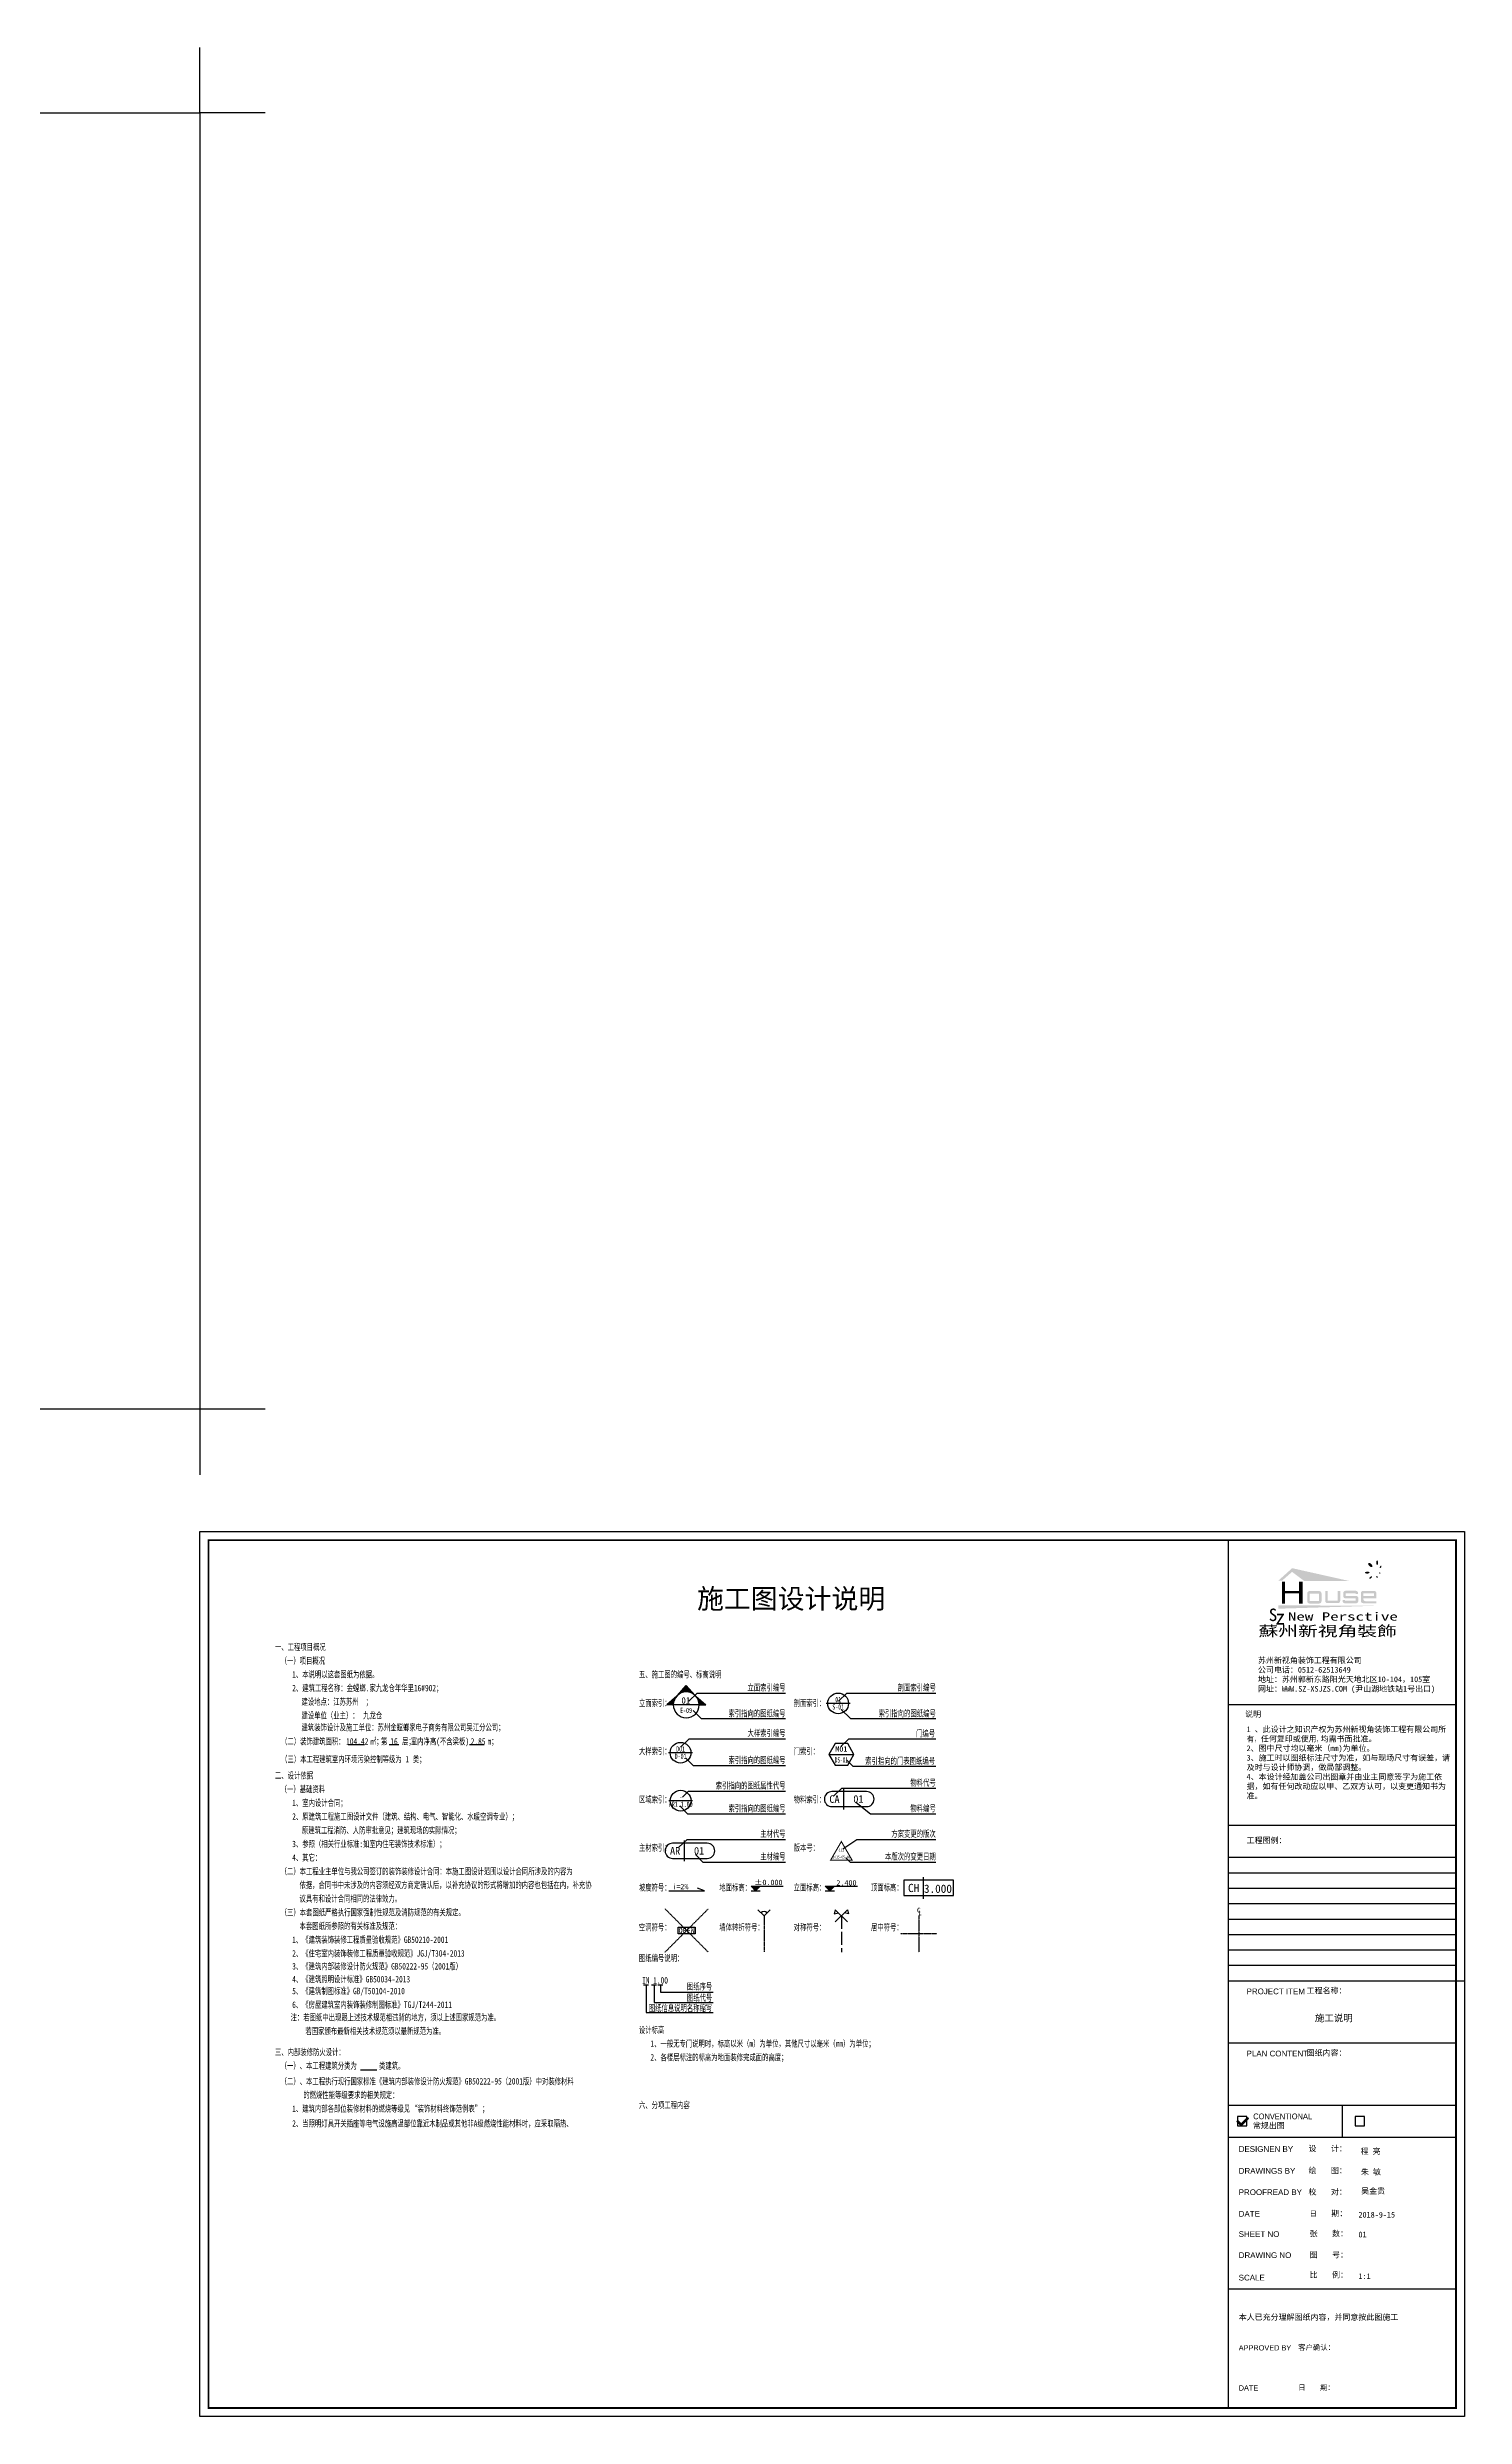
# Paper-space layout '平面系统图' of a CAD drawing. Header units: millimetres. Extents: x 29439 to 69227, y 7148 to 13316.
# Drawn here: x 30005 to 30464, y 7172 to 7940 of the extents above; entities that cross this region are included whole.
import ezdxf
from ezdxf.enums import TextEntityAlignment as Align

# ---------------------------------------------------------------- set-up
doc = ezdxf.new("R2010")
doc.units = ezdxf.units.MM
doc.header["$MEASUREMENT"] = 0
doc.linetypes.add('ACAD_ISO02W100', pattern=[15, 12, -3])
doc.linetypes.add('CENTER', pattern=[2, 1.25, -0.25, 0.25, -0.25])
for name, color, linetype in [('I-130平面固定家具', 150, 'Continuous'), ('IBS-引线', 50, 'Continuous'), ('ISH-引线', 50, 'Continuous'), ('ISH-文本标注(25)', 40, 'Continuous'), ('ISH-文本标注(50)', 51, 'Continuous'), ('LOGO', 8, 'Continuous'), ('W-Word(文字及尺寸标注)', 33, 'Continuous'), ('W-图框', 251, 'Continuous'), ('顶面', 51, 'Continuous')]:
    doc.layers.add(name, color=color, linetype=linetype)
doc.styles.add('BLIP', font='ARCHSTYL.SHX', dxfattribs={"width": 0.75, "height": 12})
doc.styles.add('chinese', font='simhei.ttf')
doc.styles.add('NAME-1', font='simhei.ttf')
doc.styles.add('Name-w', font='simhei.ttf', dxfattribs={"height": 1})
doc.styles.add('OPT', font='')
doc.styles.get("Standard").update_dxf_attribs({"font": 'simplex.shx', "bigfont": 'gbcbig.shx'})
doc.styles.add('WORD-2', font='simhei.ttf')
doc.styles.get('OPT').set_extended_font_data('NSimSun')

# ---------------------------------------------------------------- blocks, each defined once
blk = doc.blocks.new('立面标高11')
at = {"ltscale": 0.5}
h = blk.add_hatch(color=2, dxfattribs=at)
h.dxf.hatch_style = 1
h.paths.add_polyline_path([(2.1, 2.1), (-2.1, 2.1), (0, 0)])
at = {"color": 2}
for p, q in [((0, 0), (-2.1, 2.1)), ((-2.1, 2.1), (12.8, 2.1)), ((-2.1, 0), (2.1, 0)), ((0, 0), (2.1, 2.1))]:
    blk.add_line(p, q, dxfattribs=at)
at = {"color": 2, "ltscale": 20, "style": 'NAME-1'}
blk.add_attdef('2.400', text='', height=2.5, dxfattribs=at).set_placement((12.4, 2.4), align=Align.RIGHT)
blk = doc.blocks.new('地面标高')
at = {"ltscale": 0.5}
h = blk.add_hatch(color=2, dxfattribs=at)
h.dxf.hatch_style = 1
h.paths.add_polyline_path([(2.1, 2.1), (-2.1, 2.1), (0, 0)])
at = {"color": 2}
for p, q in [((0, 0), (-2.1, 2.1)), ((-2.1, 2.1), (12.8, 2.1)), ((-2.1, 0), (2.1, 0)), ((0, 0), (2.1, 2.1))]:
    blk.add_line(p, q, dxfattribs=at)
at = {"color": 2, "ltscale": 20, "style": 'NAME-1'}
blk.add_attdef('±0.000', text='', height=2.5, dxfattribs=at).set_placement((12.5, 2.6), align=Align.RIGHT)
blk = doc.blocks.new('空洞符号')
at = {"layer": 'W-Word(文字及尺寸标注)', "color": 4}
blk.add_lwpolyline([(0, 1.5), (8, 1.5), (8, -1.5), (0, -1.5)], close=True, dxfattribs=at)
at = {"layer": 'W-Word(文字及尺寸标注)', "style": 'Name-w'}
blk.add_attdef('OPEN', text='', height=2.5, dxfattribs=at).set_placement((4, 0), align=Align.MIDDLE)
blk = doc.blocks.new('*U206')
at = {"color": 2, "linetype": 'ACAD_ISO02W100', "ltscale": 0.5}
blk.add_line((0, 0), (0, -16.8), dxfattribs=at)
at = {"color": 2}
for points in [[(2.8, -2.8), (-2.8, 2.8), (-3.3, 0.9), (-1.4, 1.4)], [(-2.8, -2.8), (2.8, 2.8), (3.3, 0.9), (1.4, 1.4)]]:
    blk.add_lwpolyline(points, dxfattribs=at)
blk = doc.blocks.new('*U211')
at = {"linetype": 'ACAD_ISO02W100', "ltscale": 0.005}
blk.add_line((0, 0), (0, -16.8), dxfattribs=at)
at = {"color": 2}
blk.add_lwpolyline([(-2.8, 2.8), (0, 0), (2.8, 2.8)], dxfattribs=at)
blk.add_arc((0, 0), 2, 45, 135, dxfattribs=at)
blk = doc.blocks.new('版本号')
at = {"color": 4, "const_width": 1}
blk.add_lwpolyline([(-10, 17.3), (0, 0), (-20, 0)], close=True, dxfattribs=at)
at = {"color": 2, "style": 'NAME-1', "width": 0.8}
blk.add_attdef('2012-05-08', text='', height=2.5, dxfattribs=at).set_placement((-10, 3), align=Align.MIDDLE)
at = {"color": 2, "style": 'NAME-1'}
blk.add_attdef('(1)', text='', height=2.5, dxfattribs=at).set_placement((-10, 9.3), align=Align.MIDDLE)
blk = doc.blocks.new('坡度符号')
at = {"layer": 'W-Word(文字及尺寸标注)'}
blk.add_lwpolyline([(0, 0), (16.4, 0), (13.3, 1.1)], dxfattribs=at)
at = {"layer": 'W-Word(文字及尺寸标注)', "ltscale": 20, "style": 'Name-w'}
blk.add_attdef('I=2%', text='', height=2.5, dxfattribs=at).set_placement((5.3, 2), align=Align.MIDDLE)
blk = doc.blocks.new('FF-REF')
at = {"color": 160}
for p, q in [((19.5, 3.5), (3.5, 3.5)), ((3.5, -3.5), (19.5, -3.5))]:
    blk.add_line(p, q, dxfattribs=at)
blk.add_line((9, -4.8), (9, 4.8))
for centre, start, end in [((3.5, 0), 90, 270), ((19.5, 0), 270, 90)]:
    blk.add_arc(centre, 3.5, start, end, dxfattribs=at)
at = {"style": 'BLIP', "width": 0.8, "flags": 4}
for p in [(-1, -3.2), (-0.9, -7.6)]:
    blk.add_attdef('ITEM', text='', height=3.5, dxfattribs=at).set_placement(p, align=Align.BOTTOM_RIGHT)
for tag, p in [('ITEM', (4.7, 0)), ('NUM', (15.8, 0)), ('ITEM', (11, -7.1)), ('ITEM', (11, -11.6))]:
    blk.add_attdef(tag, text='', height=3.5, dxfattribs=at).set_placement(p, align=Align.MIDDLE)
for p in [(23.6, -3.2), (23.7, -7.5)]:
    blk.add_attdef('ITEM', text='', height=3.5, dxfattribs=at).set_placement(p, align=Align.BOTTOM_LEFT)
blk = doc.blocks.new('frr')
blk.add_line((1283.6, 741), (1283.6, 731))
at = {"color": 160}
blk.add_lwpolyline([(1297.6, 739.5), (1274.6, 739.5), (1274.6, 732.5), (1297.6, 732.5)], close=True, dxfattribs=at)
at = {"style": 'BLIP', "width": 0.6, "flags": 4}
for tag, p in [('GYP', (1279.2, 736)), ('----', (1290.5, 735.6))]:
    blk.add_attdef(tag, text='', height=3.81, dxfattribs=at).set_placement(p, align=Align.MIDDLE)
blk = doc.blocks.new('门表索引')
blk.add_line((0, 0), (11.5, 0))
at = {"color": 4}
blk.add_lwpolyline([(2.9, 5), (0, 0), (2.9, -5), (8.7, -5), (11.5, 0), (8.7, 5)], close=True, dxfattribs=at)
at = {"layer": 'W-Word(文字及尺寸标注)', "ltscale": 20, "style": 'Name-w', "width": 0.6}
for tag, p in [('DR1024', (5.8, 2.5)), ('DT-101', (5.8, -2.5))]:
    blk.add_attdef(tag, text='', height=2.5, dxfattribs=at).set_placement(p, align=Align.MIDDLE)
blk = doc.blocks.new('ELEV-top')
at = {"color": 160}
for p, q in [((-3.69, 3.37), (-7.52, 0)), ((-5, 0), (-7.52, 0)), ((-5, 0), (-7.52, 0)), ((-3.37, 3.69), (0, 7.52)), ((0, 5), (0, 7.52)), ((3.37, 3.69), (0, 7.52)), ((0, 5), (0, 7.52)), ((3.69, 3.37), (7.52, 0)), ((5, 0), (7.52, 0)), ((5, 0), (7.52, 0))]:
    blk.add_line(p, q, dxfattribs=at)
at = {"color": 0}
blk.add_line((5, 0), (-5, 0), dxfattribs=at)
at = {"color": 160}
for start, end in [(0, 180), (180, 0)]:
    blk.add_arc((0, 0), 5, start, end, dxfattribs=at)
for points in [[(-4.22, 2.9), (-7.52, 0), (-4.89, 1.52), (-5.12, 0)], [(-2.9, 4.22), (0, 7.52), (-1.52, 4.89), (0, 5.12)], [(2.9, 4.22), (0, 7.52), (1.52, 4.89), (0, 5.12)], [(4.22, 2.9), (7.52, 0), (4.89, 1.52), (5.12, 0)]]:
    blk.add_solid(points, dxfattribs=at)
at = {"style": 'BLIP', "width": 0.75, "flags": 4}
blk.add_attdef('??', text='', height=2.67, dxfattribs=at).set_placement((0, 9.71), align=Align.MIDDLE)
at = {"color": 0, "style": 'BLIP', "width": 0.75, "flags": 4}
for tag, height, p in [('ELEV', 2.5, (-0.16, 1.69)), ('SHEET', 2, (-0.07, -2.12))]:
    blk.add_attdef(tag, text='', height=height, dxfattribs=at).set_placement(p, align=Align.MIDDLE)
blk = doc.blocks.new('1.1')
at = {"color": 51}
blk.add_line((9732.2, 821.7), (9721.2, 821.7), dxfattribs=at)
at = {"color": 160}
blk.add_circle((9726.7, 821.7), 4.8, dxfattribs=at)
at = {"layer": 'IBS-引线', "style": 'OPT'}
for tag, width, p in [('1', 0.7, (9726.7, 822.3)), ('DT1.00', 0.6, (9726.7, 818.9))]:
    blk.add_attdef(tag, text='', height=2.4, dxfattribs=dict(at, width=width)).set_placement(p, align=Align.CENTER)
blk = doc.blocks.new('bbbb')
for color, points in [(38, [(72414, -121539), (72144, -121782), (72216, -121782), (72412, -121611), (72643, -121784), (73507, -121784)]), (20, [(72616, -121802), (72548, -121802), (72548, -121978), (72276, -121978), (72276, -121802), (72216, -121802), (72216, -122222), (72276, -122222), (72276, -122022), (72548, -122022), (72548, -122222), (72616, -122222)]), (114, [(74106, -122262), (72147, -122257), (72147, -122321)])]:
    blk.add_hatch(color=color).paths.add_polyline_path(points)
h = blk.add_hatch(color=1)
edge = h.paths.add_edge_path()
edge.add_ellipse((73923, -121478), major_axis=(-38, 35.5), ratio=0.503212, start_angle=0, end_angle=360)
h = blk.add_hatch(color=1)
edge = h.paths.add_edge_path()
edge.add_ellipse((74055, -121433), major_axis=(-0.8, 44.9), ratio=0.407482, start_angle=0, end_angle=360)
h = blk.add_hatch(color=1)
edge = h.paths.add_edge_path()
edge.add_ellipse((74122, -121513), major_axis=(-11.7, -22.2), ratio=0.596944, start_angle=0, end_angle=360)
h = blk.add_hatch(color=250)
h.paths.add_polyline_path([(73788, -122026), (73992, -122026), (73992, -122076), (73788, -122076), (73788, -122124), (74040, -122124), (74040, -122022, 0.414214), (73996, -121978), (73784, -121978, 0.414214), (73740, -122022), (73740, -122171, 0.414214), (73784, -122215), (74040, -122215), (74040, -122176), (73832, -122176, -0.414214), (73788, -122132)])
h.paths.add_polyline_path([(73643, -122122), (73643, -122168), (73435, -122168), (73435, -122155), (73387, -122155), (73387, -122172, 0.414214), (73431, -122216), (73647, -122216, 0.414214), (73691, -122172), (73691, -122118, 0.414214), (73647, -122074), (73448, -122074), (73448, -122024), (73640, -122024), (73640, -122040), (73688, -122040), (73688, -122020, 0.414214), (73644, -121976), (73444, -121976, 0.414214), (73400, -122020), (73400, -122078, 0.414214), (73444, -122122)])
h.paths.add_polyline_path([(73293, -122166), (73101, -122166), (73101, -121982), (73053, -121982), (73053, -122170, 0.414214), (73097, -122214), (73297, -122214, 0.414214), (73341, -122170), (73341, -121982), (73293, -121982)])
h.paths.add_polyline_path([(72981, -122025, 0.414214), (72937, -121981), (72749, -121981, 0.414214), (72705, -122025), (72705, -122177, 0.414214), (72749, -122221), (72937, -122221, 0.414214), (72981, -122177)])
h.paths.add_polyline_path([(72933, -122173), (72753, -122173), (72753, -122029), (72933, -122029)], flags=16)
h = blk.add_hatch(color=1)
edge = h.paths.add_edge_path()
edge.add_ellipse((73864, -121625), major_axis=(-45.6, -2.3), ratio=0.419987, start_angle=0, end_angle=360)
h = blk.add_hatch(color=1)
edge = h.paths.add_edge_path()
edge.add_ellipse((73930, -121720), major_axis=(-28.3, -23), ratio=0.40145, start_angle=0, end_angle=360)
h = blk.add_hatch(color=1)
edge = h.paths.add_edge_path()
edge.add_ellipse((74051, -121707), major_axis=(5.7, -19), ratio=0.572211, start_angle=0, end_angle=360)
h = blk.add_hatch(color=1)
edge = h.paths.add_edge_path()
edge.add_ellipse((74106, -121633), major_axis=(6.3, -15.5), ratio=0.631774, start_angle=0, end_angle=360)
at = {"attachment_point": 1}
for s, width, insert, char_height in [('{\\fKaiTi|b1|i0|c0|p49;\\C20;S}', 212.84, (71963, -122319), 240), ('{\\fKaiTi|b1|i0|c134|p49;\\C20;z}', 212.84, (72088, -122346), 280), ('{\\fSimSun|b1|i0|c134|p34;\\W1.5;\\C1;New Persctive}', 3105.08, (72332, -122391), 160), ('{\\fSimHei|b1|i0|c134|p49;\\W1.4;\\C250;蘇州新視角裝飾}', 3678.6, (71763, -122651), 200)]:
    blk.add_mtext_dynamic_manual_height_columns(s, width=width, gutter_width=12.5, heights=[0], dxfattribs=dict(at, insert=insert, char_height=char_height))

psp = doc.layouts.new('平面系统图')

# ---------------------------------------------------------------- hatches: boundary and pattern name
at = {"layer": 'LOGO', "ltscale": 90}
psp.add_hatch(color=256, dxfattribs=at).paths.add_polyline_path([(30394.12, 7268.82), (30393.79, 7269.15), (30391.74, 7267.09), (30390.69, 7268.14), (30390.36, 7267.81), (30391.74, 7266.43)])

# ---------------------------------------------------------------- linework, layer by layer
at = {"color": 1, "linetype": 'CENTER', "ltscale": 0.01}
for p, q in [((30205.05, 7322.73), (30219.05, 7336.73)), ((30205.05, 7336.73), (30219.05, 7322.73))]:
    psp.add_line(p, q, dxfattribs=at)
at = {"color": 251, "linetype": 'CENTER', "ltscale": 0.01}
for p, q in [((30287.26, 7334.54), (30287.26, 7322.73)), ((30293.17, 7328.63), (30281.36, 7328.63))]:
    psp.add_line(p, q, dxfattribs=at)
at = {"layer": 'Defpoints', "color": 1, "ltscale": 0.01}
for p, q in [((30054.22, 7918.6), (30054.22, 7939.81)), ((30075.44, 7918.6), (30054.22, 7918.6)), ((30075.44, 7498.6), (30054.22, 7498.6)), ((30054.22, 7498.6), (30054.22, 7477.39))]:
    psp.add_line(p, q, dxfattribs=at)
at = {"layer": 'Defpoints', "color": 251, "ltscale": 0.01}
psp.add_lwpolyline([(29460.22, 7918.6), (30054.22, 7918.6), (30054.22, 7498.6), (29460.22, 7498.6)], close=True, dxfattribs=at)
at = {"layer": 'ISH-文本标注(25)', "ltscale": 0.01}
for p, q in [((30224.24, 7398.46), (30244.11, 7398.46)), ((30272.92, 7398.46), (30292.79, 7398.46)), ((30102.3, 7389.95), (30107.65, 7389.95)), ((30115.6, 7389.95), (30118.71, 7389.95)), ((30141.65, 7389.95), (30146.42, 7389.95)), ((30258.21, 7386.76), (30266.17, 7386.76)), ((30198.02, 7312.11), (30199.72, 7312.11)), ((30200.61, 7312.11), (30202.31, 7312.11)), ((30202.67, 7312.11), (30204.37, 7312.11)), ((30106.3, 7284.58), (30111.65, 7284.58))]:
    psp.add_line(p, q, dxfattribs=at)
for points in [[(30212.78, 7404.02), (30215.47, 7406.59), (30244.11, 7406.59)], [(30214.11, 7401.04), (30216.8, 7398.46), (30244.11, 7398.46)], [(30261.22, 7404.02), (30263.91, 7406.59), (30292.79, 7406.59)], [(30262.18, 7401.34), (30265.18, 7398.46), (30292.79, 7398.46)], [(30210.17, 7389.26), (30212.86, 7391.84), (30244.11, 7391.84)], [(30262.06, 7389.32), (30264.57, 7391.84), (30292.79, 7391.84)], [(30211.74, 7385.52), (30214.1, 7383.13), (30244.11, 7383.13)], [(30263.88, 7385.03), (30265.9, 7383.02), (30292.79, 7383.02)], [(30209.79, 7370.12), (30212.37, 7367.51), (30244.11, 7367.51)], [(30210.69, 7372.96), (30212.69, 7374.88), (30244.11, 7374.88)], [(30259.67, 7373.23), (30262.36, 7375.81), (30292.79, 7375.81)], [(30266.88, 7371.33), (30271.61, 7367.51), (30292.79, 7367.51)], [(30209.53, 7356.68), (30212.22, 7359.26), (30244.11, 7359.26)], [(30214.9, 7354.31), (30217.28, 7351.89), (30244.11, 7351.89)], [(30262.69, 7356.13), (30267.24, 7359.26), (30292.79, 7359.26)], [(30263.67, 7353.27), (30265.02, 7351.89), (30292.79, 7351.89)], [(30198.87, 7312.11), (30198.87, 7303.11), (30220.63, 7303.11)], [(30201.46, 7312.11), (30201.46, 7306.45), (30220.63, 7306.45)], [(30203.52, 7312.11), (30203.52, 7309.78), (30220.63, 7309.78)]]:
    psp.add_lwpolyline(points, dxfattribs=at)
at = {"layer": 'LOGO'}
for p, q in [((30387.54, 7456.13), (30387.54, 7175.04)), ((30387.54, 7402.9), (30461.42, 7402.9)), ((30387.54, 7363.83), (30461.42, 7363.83)), ((30387.54, 7353.45), (30461.42, 7353.45)), ((30387.54, 7348.45), (30461.42, 7348.45)), ((30387.54, 7343.45), (30461.42, 7343.45)), ((30387.54, 7338.45), (30461.42, 7338.45)), ((30387.54, 7333.45), (30461.42, 7333.45)), ((30387.54, 7328.46), (30461.42, 7328.46)), ((30387.54, 7323.46), (30461.42, 7323.46)), ((30387.54, 7318.46), (30461.42, 7318.46)), ((30387.54, 7313.46), (30464.22, 7313.46)), ((30387.54, 7293.3), (30461.42, 7293.3)), ((30387.54, 7273.14), (30461.42, 7273.14)), ((30424.48, 7273.14), (30424.48, 7262.77)), ((30387.54, 7262.77), (30461.42, 7262.77)), ((30387.54, 7213.65), (30461.42, 7213.65))]:
    psp.add_line(p, q, dxfattribs=at)
psp.add_lwpolyline([(30054.22, 7459), (30464.22, 7459), (30464.22, 7172.23), (30054.22, 7172.23)], close=True, dxfattribs=at)
at = {"layer": 'LOGO', "const_width": 0.6}
psp.add_lwpolyline([(30057.03, 7456.2), (30461.42, 7456.2), (30461.42, 7175.04), (30057.03, 7175.04), (30057.03, 7456.2), (30060.23, 7456.2)], dxfattribs=at)
at = {"layer": 'LOGO', "color": 0, "ltscale": 90}
psp.add_lwpolyline([(30391.74, 7266.44), (30391.74, 7266.44), (30394.12, 7268.82), (30393.79, 7269.15), (30391.74, 7267.1), (30390.69, 7268.14), (30390.36, 7267.81), (30391.74, 7266.44), (30391.74, 7266.44)], dxfattribs=at)
at = {"layer": 'LOGO', "color": 0}
for points in [[(30390.63, 7266.42), (30393.63, 7266.42), (30393.63, 7269.42), (30390.63, 7269.42)], [(30428.77, 7266.45), (30431.77, 7266.45), (30431.77, 7269.45), (30428.77, 7269.45)]]:
    psp.add_lwpolyline(points, close=True, dxfattribs=at)
at = {"layer": '顶面'}
psp.add_lwpolyline([(30057.03, 7456.2), (30461.42, 7456.2), (30461.42, 7175.04), (30057.03, 7175.04)], close=True, dxfattribs=at)

# ---------------------------------------------------------------- block references
for name, p, xscale, yscale, zscale, values in [('版本号', (30265.69, 7352.49), 0.35, 0.35, 0.35, {'(1)': '(1)', '2012-05-08': '2015-05-08'}), ('地面标高', (30234.38, 7342.62), 0.7, 0.7, 0.7, {'±0.000': '±0.000'}), ('立面标高11', (30258.45, 7342.62), 0.7, 0.7, 0.7, {'2.400': '2.400'}), ('坡度符号', (30206.3, 7342.62), 0.7, 0.7, 0.7, {'I=2%': 'i=2%'})]:
    psp.add_blockref(name, p, dxfattribs=dict(xscale=xscale, yscale=yscale, zscale=zscale)).add_auto_attribs(values)
ref = psp.add_blockref('空洞符号', (30209.25, 7329.73), dxfattribs=dict(xscale=0.7, yscale=0.7, zscale=0.7))
ref.add_attrib('OPEN', 'OPEN', dxfattribs={"color": 2, "height": 1.75, "style": 'NAME-1'}).set_placement((30212.05, 7329.73), align=Align.MIDDLE)
at = {"color": 4, "linetype": 'ACAD_ISO02W100', "ltscale": 0.5, "xscale": 0.7, "yscale": 0.7, "zscale": 0.7}
psp.add_blockref('*U211', (30237.12, 7334.5), dxfattribs=at)
at = {"xscale": 0.7, "yscale": 0.7, "zscale": 0.7}
psp.add_blockref('*U206', (30262.19, 7334.5), dxfattribs=at)
at = {"layer": 'I-130平面固定家具', "color": 0, "xscale": 0.01679034149994579, "yscale": 0.01679034149994579, "zscale": 0.01679034149994579}
psp.add_blockref('bbbb', (29192.46, 9487.79), dxfattribs=at)
at = {"layer": 'ISH-引线'}
ref = psp.add_blockref('ELEV-top', (30211.92, 7402.81), dxfattribs=dict(at, xscale=0.8400000000000318, yscale=0.8400000000000318, zscale=0.8400000000000318))
ref.add_attrib('ELEV', '01', dxfattribs={"layer": '0', "color": 0, "height": 2.1, "style": 'NAME-1', "flags": 4}).set_placement((30211.78, 7404.23), align=Align.MIDDLE)
ref.add_attrib('SHEET', 'E-09', dxfattribs={"layer": '0', "color": 0, "height": 1.68, "style": 'NAME-1', "width": 0.7, "flags": 4}).set_placement((30211.86, 7401.02), align=Align.MIDDLE)
ref = psp.add_blockref('1.1', (23452.46, 6828.12), dxfattribs=dict(at, xscale=0.7, yscale=0.7, zscale=0.7))
ref.add_attrib('DT1.00', 'S-01', dxfattribs={"layer": 'IBS-引线', "height": 1.68, "style": 'OPT', "width": 0.7}).set_placement((30261.18, 7401.33), align=Align.CENTER)
ref.add_attrib('1', '01', dxfattribs={"layer": 'IBS-引线', "height": 1.68, "style": 'OPT', "width": 0.7}).set_placement((30261.18, 7403.69), align=Align.CENTER)
ref = psp.add_blockref('1.1', (23401.37, 6812.13), dxfattribs=dict(at, xscale=0.7, yscale=0.7, zscale=0.7))
ref.add_attrib('DT1.00', 'D-01', dxfattribs={"layer": 'IBS-引线', "height": 1.68, "style": 'OPT', "width": 0.7}).set_placement((30210.08, 7385.34), align=Align.CENTER)
ref.add_attrib('1', 'D01', dxfattribs={"layer": 'IBS-引线', "height": 1.68, "style": 'OPT', "width": 0.7}).set_placement((30210.08, 7387.7), align=Align.CENTER)
ref = psp.add_blockref('门表索引', (30258.15, 7386.76), dxfattribs=dict(at, xscale=0.7, yscale=0.7, zscale=0.7))
ref.add_attrib('DT-101', 'DS-01', dxfattribs={"layer": '0', "color": 2, "ltscale": 20, "height": 1.75, "style": 'NAME-1', "width": 0.6}).set_placement((30262.19, 7385.01), align=Align.MIDDLE)
ref.add_attrib('DR1024', 'M01', dxfattribs={"layer": '0', "color": 2, "ltscale": 20, "height": 1.75, "style": 'NAME-1'}).set_placement((30262.19, 7388.51), align=Align.MIDDLE)
ref = psp.add_blockref('1.1', (23401.41, 6796.59), dxfattribs=dict(at, xscale=0.7, yscale=0.7, zscale=0.7))
ref.add_attrib('DT1.00', 'AR1.1.00', dxfattribs={"layer": 'IBS-引线', "height": 1.68, "style": 'OPT', "width": 0.7}).set_placement((30210.13, 7369.8), align=Align.CENTER)
ref.add_attrib('1', '-', dxfattribs={"layer": 'IBS-引线', "height": 1.68, "style": 'OPT', "width": 0.7}).set_placement((30210.13, 7372.16), align=Align.CENTER)
ref = psp.add_blockref('FF-REF', (30256.69, 7372.3), dxfattribs=dict(at, xscale=0.7, yscale=0.7, zscale=0.7))
ref.add_attrib('ITEM', 'CA', dxfattribs={"layer": '0', "height": 2.45, "style": 'NAME-1', "flags": 4}).set_placement((30259.95, 7372.31), align=Align.MIDDLE)
ref.add_attrib('NUM', '01', dxfattribs={"layer": '0', "height": 2.45, "style": 'NAME-1', "flags": 4}).set_placement((30267.73, 7372.31), align=Align.MIDDLE)
ref = psp.add_blockref('FF-REF', (30205.05, 7355.52), dxfattribs=dict(at, xscale=0.7, yscale=0.7, zscale=0.7))
ref.add_attrib('ITEM', 'AR', dxfattribs={"layer": '0', "height": 2.45, "style": 'NAME-1', "flags": 4}).set_placement((30208.31, 7355.53), align=Align.MIDDLE)
ref.add_attrib('NUM', '01', dxfattribs={"layer": '0', "height": 2.45, "style": 'NAME-1', "flags": 4}).set_placement((30216.08, 7355.53), align=Align.MIDDLE)
ref = psp.add_blockref('frr', (29390.18, 6828.33), dxfattribs=dict(at, xscale=0.7, yscale=0.7, zscale=0.7))
ref.add_attrib('----', '3.000', dxfattribs={"layer": '0', "height": 2.668, "style": 'NAME-1'}).set_placement((30293.5, 7343.24), align=Align.MIDDLE)
ref.add_attrib('GYP', 'CH', dxfattribs={"layer": '0', "height": 2.668, "style": 'NAME-1'}).set_placement((30285.61, 7343.51), align=Align.MIDDLE)

# ---------------------------------------------------------------- texts
at = {"color": 2, "style": 'NAME-1'}
for s, p in [('C', (30287.29, 7336.32)), ('L', (30287.67, 7335.42))]:
    psp.add_text(s, height=1.54, dxfattribs=at).set_placement(p, align=Align.MIDDLE_CENTER)
at = {"insert": (30390.99, 7205.4), "char_height": 1.8469, "width": 54.4118, "attachment_point": 1}
psp.add_mtext('{\\fSimHei|b0|i0|c134|p49;本人已充分理解图纸内容，并同意按此图施工}', dxfattribs=at)
at = {"layer": 'ISH-文本标注(25)', "ltscale": 0.01, "style": 'WORD-2', "width": 0.7}
for s, p in [('一、工程项目概况', (30078.58, 7420.53)), ('（一）项目概况', (30080.44, 7416.09)), ('2、建筑工程名称：金螳螂.家九龙仓年华里16#902；', (30084.18, 7407.23)), ('1、本说明以这套图纸为依据。', (30084.18, 7411.66)), ('五、施工图的编号、标高说明', (30196.57, 7411.66)), ('建设地点：江苏苏州', (30087.2, 7402.79)), ('建设单位（业主）：', (30087.2, 7398.36)), ('九龙仓', (30107.19, 7398.36)), ('立面索引：', (30196.57, 7402.38)), ('剖面索引：', (30246.72, 7402.38)), ('（二）装饰建筑面积：', (30080.58, 7389.94)), ('建筑装饰设计及施工单位：', (30087.2, 7394.5)), ('104.42', (30101.68, 7389.95)), ('㎡；', (30109.37, 7389.95)), ('第    层；', (30112.94, 7389.95)), ('16', (30115.98, 7389.95)), ('室内净高(不含梁板)     m；', (30122.64, 7389.95)), ('2.85', (30142.04, 7389.95)), ('（三）本工程建筑室内环境污染控制等级为 1 类；', (30080.58, 7384.17)), ('大样索引：', (30196.57, 7386.76)), ('门索引：', (30246.72, 7386.76)), ('二、设计依据', (30078.58, 7378.9)), ('（一）基础资料', (30080.44, 7374.46)), ('1、室内设计合同；', (30084.18, 7370.03)), ('区域索引：', (30196.57, 7371.14)), ('物料索引：', (30246.72, 7371.14)), ('2、原建筑工程施工图设计文件（建筑、结构、电气、智能化、水暖空调专业）；', (30084.18, 7365.6)), ('原建筑工程消防、人防审批意见；建筑现场的实际情况；', (30087.33, 7361.16)), ('3、参照（相关行业标准:如室内住宅装饰技术标准）；', (30084.18, 7356.73)), ('4、其它：', (30084.18, 7352.3)), ('主材索引：', (30196.57, 7355.52)), ('版本号：', (30246.72, 7355.52)), ('（二）本工程业主单位与我公司签订的装饰装修设计合同：本施工图设计范围以设计合同所涉及的内容为', (30080.44, 7347.86)), ('依据，合同书中未涉及的内容须经双方商定确认后，以补充协议的形式将增加的内容也包括在内，补充协', (30086.56, 7343.43)), ('议具有和设计合同相同的法律效力。', (30086.56, 7339)), ('坡度符号：', (30196.57, 7342.62)), ('地面标高：', (30222.62, 7342.62)), ('立面标高：', (30246.72, 7342.62)), ('顶面标高：', (30271.79, 7342.62)), ('（三）本套图纸严格执行国家强制性规范及消防规范的有关规定。', (30080.44, 7334.56)), ('本套图纸所参照的有关标准及规范：', (30086.56, 7330.13)), ('空洞符号：', (30196.57, 7329.73)), ('墙体转折符号：', (30222.62, 7329.73)), ('对称符号：', (30246.72, 7329.73)), ('居中符号：', (30271.79, 7329.73)), ('2、《住宅室内装饰装修工程质量验收规范》JGJ/T304-2013', (30084.18, 7321.26)), ('1、《建筑装饰装修工程质量验收规范》GB50210-2001', (30084.18, 7325.7)), ('3、《建筑内部装修设计防火规范》GB50222-95（2001版）', (30084.18, 7317.09)), ('4、《建筑照明设计标准》GB50034-2013', (30084.18, 7312.9)), ('图纸编号说明：', (30196.57, 7319.73)), ('5、《建筑制图标准》GB/T50104-2010', (30084.18, 7309.08)), ('IN 1.00', (30197.59, 7312.54)), ('注：若图纸中出现跟上述技术规范相违背的地方，须以上述国家规范为准。', (30083.66, 7300.53)), ('6、《房屋建筑室内装饰装修制图标准》TGJ/T244-2011', (30084.18, 7304.65)), ('    若国家颁布最新相关技术规范须以最新规范为准。', (30083.66, 7296.1)), ('设计标高', (30196.57, 7296.47)), ('1、一般无专门说明时，标高以米（m）为单位，其他尺寸以毫米（mm）为单位；', (30200.31, 7292.04)), ('三、内部装修防火设计：', (30078.58, 7289.29)), ('（一）、本工程建筑分类为      类建筑。', (30080.44, 7284.85)), ('2、各楼层标注的标高为地面装修完成面的高度；', (30200.31, 7287.6)), ('（二）、本工程执行现行国家标准《建筑内部装修设计防火规范》GB50222-95（2001版）中对装修材料', (30080.44, 7279.83)), ('   的燃烧性能等级要求的相关规定：', (30084.18, 7275.4)), ('1、建筑内部各部位装修材料的燃烧等级见“装饰材料终饰范例表”；', (30084.18, 7270.97)), ('六、分项工程内容', (30196.57, 7272.12)), ('2、当照明灯具开关插座等电气设施高温部位靠近木制品或其他非A级燃烧性能材料时，应采取隔热、', (30084.18, 7266.16))]:
    psp.add_text(s, height=2.1, dxfattribs=at).set_placement(p)
for s, p in [('      立面索引编号', (30244.11, 7407.4)), ('  剖面索引编号', (30292.79, 7407.4)), ('索引指向的图纸编号', (30244.11, 7399.02)), ('索引指向的图纸编号', (30292.79, 7399.02)), ('大样索引编号', (30244.11, 7392.61)), ('门编号', (30292.55, 7392.53)), ('索引指向的图纸编号', (30244.11, 7383.89)), ('索引指向的门表图纸编号', (30292.55, 7383.63)), ('索引指向的图纸属性代号', (30244.11, 7375.65)), ('物料代号', (30292.79, 7376.58)), ('索引指向的图纸编号', (30244.11, 7368.27)), ('物料编号', (30292.79, 7368.27)), ('主材代号', (30244.11, 7360.03)), ('方案变更的版次', (30292.79, 7360.03)), ('主材编号', (30244.11, 7352.66)), ('本版次的变更日期', (30292.79, 7352.66)), ('图纸序号', (30220.35, 7310.53)), ('图纸代号', (30220.35, 7306.88)), ('图纸信息说明名称缩写', (30220.35, 7303.54))]:
    psp.add_text(s, height=2.1, dxfattribs=at).set_placement(p, align=Align.RIGHT)
for s, p in [('            ；', (30093.6, 7403.84, 0.13)), ('苏州金螳螂家电子商务有限公司吴江分公司；', (30111.85, 7395.55))]:
    psp.add_text(s, height=2.1, dxfattribs=at).set_placement(p, align=Align.MIDDLE_LEFT)
at = {"layer": 'ISH-文本标注(50)', "lineweight": 0, "style": 'WORD-2'}
psp.add_text('施工图设计说明', height=6.391, dxfattribs=at).set_placement((30215.4, 7434.03))
at = {"layer": 'LOGO', "attachment_point": 1, "style": 'chinese'}
for s, insert, char_height, width in [('{\\C0;苏州新视角装饰工程有限公司\\P公司电话：0512-62513649\\P地址：苏州郭新东路阳光天地北区10-104，105室\\P网址：WWW.SZ-XSJZS.COM (尹山湖地铁站1号出口)\\P           }', (30397.24, 7418.19), 1.8469, 57.6318), ('{\\C0;说明}', (30393.08, 7400.76), 1.847, 63.0408), ('{\\fSimHei|b0|i0|c134|p49;\\C0;1 、此设计之知识产权为苏州新视角装饰工程有限公司所有\\W0.5;， \\W1;任何复印或使用\\W0.5;，\\W1;均需书面批准。\\P2、图中尺寸均以毫米（mm)为单位。\\P3、施工时以图纸标注尺寸为准，如与现场尺寸有误差，请及时与设计师协调，做局部调整。\\P4、本设计经加盖公司出图章并由业主同意签字为施工依据，如有任何改动应以甲、乙双方认可，以变更通知书为准。}', (30393.54, 7395.85), 1.8469, 63.0408), ('{\\C0;工程图例：}', (30393.56, 7359.87), 1.8469, 37.9265), ('{\\fArial|b0|i0|c0|p34;\\C0;PROJECT ITEM}', (30393.54, 7310.93), 1.8469, 37.9265), ('{\\fArial|b0|i0|c0|p34;\\C0;PLAN CONTENT}', (30393.54, 7290.78), 1.8469, 37.9265), ('{\\C0;图纸内容：}', (30413.01, 7291.02), 1.8469, 37.9265), ('{\\C0;常规出图}', (30395.57, 7267.45), 1.847, 15.5502)]:
    psp.add_mtext(s, dxfattribs=dict(at, insert=insert, char_height=char_height, width=width))
at = {"layer": 'LOGO', "color": 0, "attachment_point": 1, "style": 'chinese'}
for s, insert, char_height, width in [('工程名称：', (30413.01, 7311.18), 1.847, 37.9265), ('{\\fArial|b0|i0|c0|p34;\\W0.75;CONVENTIONAL}', (30395.71, 7270.43), 1.8469, 15.5502), ('{\\fArial|b0|i0|c0|p34;DESIGNEN BY}', (30390.99, 7259.86), 1.8469, 32.163), ('设   {\\fArial|b0|i0|c0|p32; }计：', (30413.61, 7260.02), 1.8469, 24.2699), ('\\A1;程 亮', (30430.49, 7259.15), 1.847, 11.1797), ('{\\fArial|b0|i0|c0|p34;DRAWINGS BY}', (30390.99, 7252.77), 1.8469, 32.163), ('校   {\\fArial|b0|i0|c0|p32; }对：', (30413.61, 7245.96), 1.8469, 24.2699), ('绘  {\\fArial|b0|i0|c0|p32; } 图：', (30413.61, 7252.92), 1.8469, 24.2699), ('\\A1;朱 敏', (30430.61, 7252.45), 1.847, 11.1797), ('\\A1;吴金贵', (30430.67, 7246.28), 1.847, 11.1797), ('{\\fArial|b0|i0|c0|p34;PROOFREAD BY}', (30390.99, 7245.86), 1.8469, 32.163), ('{\\fArial|b0|i0|c0|p34;DATE}', (30390.99, 7238.85), 1.8469, 32.163), ('日{\\H1.086x;   \\fArial|b0|i0|c0|p32; \\fSimHei|b0|i0|c134|p2;期：}', (30413.98, 7239), 1.7, 24.2699), ('\\A1;2018-9-15', (30429.81, 7238.57), 1.8469, 11.1797), ('{\\fArial|b0|i0|c0|p34;SHEET NO}', (30390.99, 7232.31), 1.8469, 32.163), ('张   {\\fArial|b0|i0|c0|p32; }数：', (30413.98, 7232.46), 1.8469, 24.2699), ('\\A1;01', (30429.81, 7232.17), 1.847, 11.1797), ('{\\fArial|b0|i0|c0|p34;DRAWING NO}', (30390.99, 7225.46), 1.8469, 32.163), ('图   {\\fArial|b0|i0|c0|p32; }号：', (30413.98, 7225.61), 1.8469, 24.2699), ('{\\fArial|b0|i0|c0|p34;SCALE}', (30390.99, 7218.19), 1.8469, 32.163), ('比 {\\fArial|b0|i0|c0|p32; }  例：', (30413.98, 7219.11), 1.8469, 24.2699), ('\\A1;1:1', (30429.81, 7218.64), 1.847, 11.1797), ('{\\fArial|b0|i0|c0|p34;APPROVED BY}', (30390.99, 7195.37), 1.7, 32.163), ('客户确认：', (30410.29, 7195.52), 1.7, 37.9265), ('{\\fArial|b0|i0|c0|p34;DATE}', (30390.99, 7182.37), 1.7, 32.163), ('日   {\\fArial|b0|i0|c0|p32; }期：', (30410.29, 7182.52), 1.7, 37.9265)]:
    psp.add_mtext(s, dxfattribs=dict(at, insert=insert, char_height=char_height, width=width))
at = {"layer": 'W-图框', "color": 35, "lineweight": 0, "style": 'NAME-1'}
psp.add_attdef('施工说明', text='目录（一）', height=2.2, dxfattribs=at).set_placement((30421.82, 7301.42), align=Align.MIDDLE)

doc.saveas('drawing.dxf')
